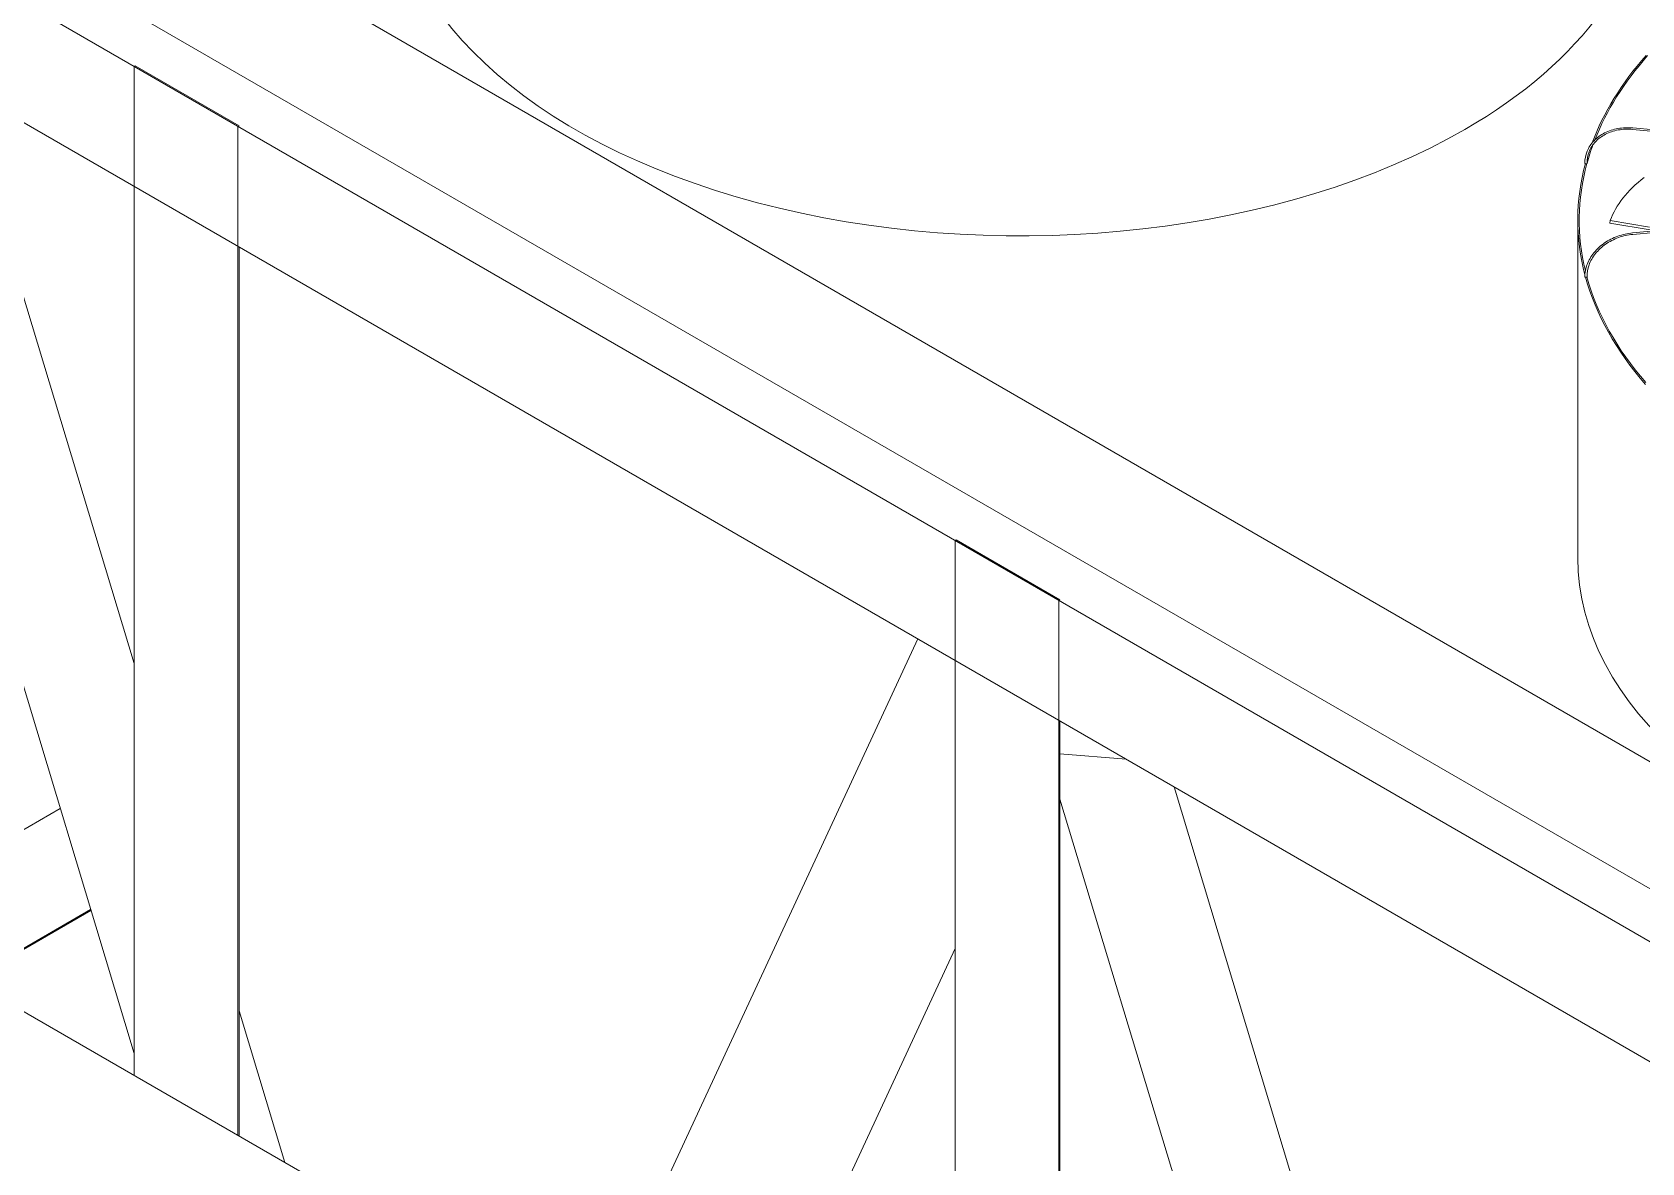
# Model space of a CAD drawing. Header units: millimetres. Extents: x -312439 to 477422, y -331570 to 212570.
# Drawn here: x 398236 to 398907, y 105956 to 106427 of the extents above; entities that cross this region are included whole.
import ezdxf

# ---------------------------------------------------------------- set-up
doc = ezdxf.new("R2010")
doc.units = ezdxf.units.MM

msp = doc.modelspace()

# ---------------------------------------------------------------- linework, layer by layer
at = {"color": 3, "linetype": 'Continuous', "lineweight": 0, "extrusion": (0, 0.816497, 0.57735)}
for p, q in [((395587.495, 107966.812), (399592.545, 105654.496)), ((399657.505, 105692), (397688.898, 106828.576)), ((399611.6, 105665.497), (397642.993, 106802.073)), ((399549.238, 105629.492), (397623.938, 106741.065)), ((398152.59, 106419.282), (398278.756, 106001.596)), ((398279.189, 106413.262), (398278.756, 106413.012)), ((398278.756, 106413.012), (398278.756, 105992.477)), ((398322.496, 106388.259), (398279.189, 106413.262)), ((398278.756, 106164.14), (398205.998, 106405.013)), ((398322.063, 106388.009), (398322.496, 106388.259)), ((398322.063, 106388.009), (398322.063, 105967.474)), ((398880.56, 106208.162), (398880.56, 106348.902)), ((398322.496, 106337.753), (398322.496, 105967.224)), ((398621.417, 106215.677), (398620.984, 106215.427)), ((398620.984, 106215.427), (398620.984, 105794.891)), ((398664.723, 106190.674), (398621.417, 106215.677)), ((398664.29, 106190.424), (398664.723, 106190.674)), ((398664.29, 106190.424), (398664.29, 105769.888)), ((398469.89, 105882.125), (398605.453, 106174.387)), ((398664.723, 106140.167), (398664.723, 105769.638)), ((398692.292, 106124.251), (398664.723, 106126.507)), ((398712.268, 106112.717), (398847.831, 105663.921)), ((398247.916, 106103.693), (398167.02, 106056.988)), ((398664.723, 106107.576), (398788.362, 105698.255)), ((398260.638, 106061.578), (398209.854, 106032.257)), ((398260.766, 106061.152), (398210.287, 106032.007)), ((398620.984, 106045.327), (398529.359, 105847.791)), ((398322.496, 106019.334), (398341.561, 105956.216))]:
    msp.add_line(p, q, dxfattribs=at)
at = {"color": 0, "linetype": 'Continuous', "lineweight": 0, "extrusion": (0, 0.816497, 0.57735)}
for p, q in [((399116.653, 106367.246), (398903.413, 106386.746)), ((398903.469, 106387.356), (399116.768, 106367.851)), ((398903.413, 106343.603), (399116.854, 106363.12)), ((399117.035, 106362.522), (398903.469, 106342.993)), ((398893.965, 106347.644), (398894.13, 106348.789)), ((398910.82, 106344.838), (398893.965, 106347.644)), ((398894.13, 106348.789), (398910.517, 106346.061))]:
    msp.add_line(p, q, dxfattribs=at)
at = {"color": 5, "linetype": 'Continuous', "lineweight": 0, "extrusion": (0, 0.816497, 0.57735)}
msp.add_line((397614.801, 106375.811), (399144.787, 105492.474), dxfattribs=at)
at = {"color": 3, "linetype": 'Continuous', "lineweight": 0}
for centre, start_param, end_param in [((398648.089, 106493.775), 0, 2.3561945), ((398648.089, 106493.775), 2.3561945, 3.1415927), ((399142.786, 106208.162), 0, 2.3561945)]:
    msp.add_ellipse(centre, major_axis=(-262.225, 0), ratio=0.5773503, start_param=start_param, end_param=end_param, dxfattribs=at)
at = {"color": 0, "linetype": 'Continuous', "lineweight": 0}
for centre, major_axis, ratio, start_param, end_param in [((399142.786, 106348.902), (-262.225, 0), 0.5773503, 5.8129334, 6.0685314), ((399142.786, 106348.902), (-261.613, 0), 0.5773503, 5.8119417, 6.0598961), ((399142.786, 106348.902), (-261.613, 0), 0.5773503, 6.0736106, 6.1250005), ((399142.786, 106348.902), (-262.225, 0), 0.5773503, 6.126925, 6.4343205), ((399142.786, 106348.902), (-261.613, 0), 0.5773503, 6.1262297, 6.4235661), ((398883.832, 106372.634), (0.306, 0), 0.5773503, 3.1415927, 5.0788735), ((398884.134, 106372.606), (0.306, 0.006), 0.5752952, 4.5444916, 6.1152879), ((398884.134, 106372.606), (0.306, 0.006), 0.5752952, 6.1152879, 6.2831853), ((399142.95, 106307.363), (-250.189, 35.961), 0.3284711, 5.9728515, 6.2156373), ((398883.832, 106325.294), (0.306, 0), 0.5773503, 3.1415927, 5.3930328), ((399142.786, 106348.902), (-262.225, 0), 0.5773503, 0.15775, 0.4689102), ((398884.134, 106325.322), (0.306, 0.006), 0.5792658, 4.8585762, 6.2831853), ((399142.786, 106348.902), (-261.613, 0), 0.5773503, 0.1573017, 0.4645126)]:
    msp.add_ellipse(centre, major_axis=major_axis, ratio=ratio, start_param=start_param, end_param=end_param, dxfattribs=at)
for points, knots in [([(398883.526, 106372.634), (398883.526, 106374.37), (398883.859, 106376.078), (398885.157, 106379.264), (398886.123, 106380.742), (398888.588, 106383.32), (398890.086, 106384.421), (398893.466, 106386.142), (398895.347, 106386.762), (398899.309, 106387.464), (398901.389, 106387.546), (398903.469, 106387.356)], [4.712389, 4.712389, 4.712389, 4.712389, 5.0265482, 5.0265482, 5.3407075, 5.3407075, 5.6548668, 5.6548668, 5.969026, 5.969026, 6.2831853, 6.2831853, 6.2831853, 6.2831853]), ([(398903.413, 106386.746), (398901.397, 106386.93), (398899.383, 106386.848), (398895.559, 106386.16), (398893.751, 106385.554), (398890.519, 106383.883), (398889.098, 106382.819), (398886.779, 106380.34), (398885.882, 106378.926), (398884.697, 106375.888), (398884.409, 106374.264), (398884.44, 106372.612)], [0, 0, 0, 0, 0.317268, 0.317268, 0.6345361, 0.6345361, 0.9518041, 0.9518041, 1.2690722, 1.2690722, 1.5863402, 1.5863402, 1.5863402, 1.5863402]), ([(398883.526, 106325.294), (398883.526, 106327.031), (398883.858, 106328.795), (398885.152, 106332.205), (398886.113, 106333.851), (398888.566, 106336.866), (398890.057, 106338.234), (398893.424, 106340.565), (398895.3, 106341.526), (398899.255, 106342.95), (398901.333, 106343.412), (398903.413, 106343.603)], [4.712389, 4.712389, 4.712389, 4.712389, 5.0265482, 5.0265482, 5.3407075, 5.3407075, 5.6548668, 5.6548668, 5.969026, 5.969026, 6.2831853, 6.2831853, 6.2831853, 6.2831853]), ([(398903.469, 106342.993), (398901.453, 106342.808), (398899.437, 106342.357), (398895.606, 106340.967), (398893.792, 106340.028), (398890.548, 106337.758), (398889.119, 106336.427), (398886.788, 106333.509), (398885.887, 106331.922), (398884.697, 106328.654), (398884.409, 106326.973), (398884.44, 106325.328)], [6.2831853, 6.2831853, 6.2831853, 6.2831853, 6.6004533, 6.6004533, 6.9177214, 6.9177214, 7.2349894, 7.2349894, 7.5522575, 7.5522575, 7.8695255, 7.8695255, 7.8695255, 7.8695255])]:
    msp.add_open_spline(points, degree=3, knots=knots, dxfattribs=at)

doc.saveas('drawing.dxf')
